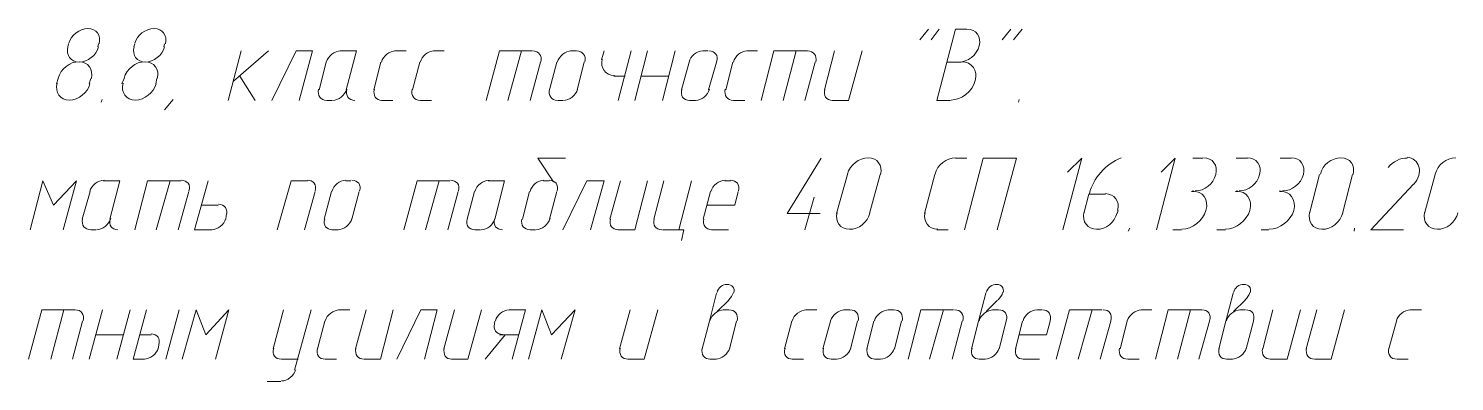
# Model space of a CAD drawing. Header units: millimetres. Extents: x -678 to 5260, y -935 to 3264.
# Drawn here: x 4034 to 4497.3, y -174.9 to -60.2 of the extents above; entities that cross this region are included whole.
import ezdxf

# ---------------------------------------------------------------- set-up
doc = ezdxf.new("R2010")
doc.units = ezdxf.units.MM
doc.header["$MEASUREMENT"] = 0
doc.layers.get('0').update_dxf_attribs({"linetype": 'CONTINUOUS'})

msp = doc.modelspace()

# ---------------------------------------------------------------- linework, layer by layer
at = {"color": 7, "linetype": 'Continuous', "lineweight": 18, "true_color": 0x000007}
for points in [[(4326.41968, -60.35653), (4323.59811, -63.84201), (4323.59811, -63.84201)], [(4329.90516, -60.35653), (4327.24956, -63.84201), (4327.24956, -63.84201)], [(4329.07528, -83.59305), (4335.21636, -60.35653), (4338.86781, -60.35653)], [(4353.14167, -60.35653), (4350.3201, -63.84201), (4350.3201, -63.84201)], [(4356.79313, -60.35653), (4353.97155, -63.84201), (4353.97155, -63.84201)], [(4046.91761, -65.16981), (4046.75163, -66.16566), (4046.75163, -66.16566)], [(4056.54416, -66.16566), (4056.71014, -65.16981), (4056.71014, -65.16981)], [(4068.49437, -65.16981), (4068.16242, -66.16566), (4068.16242, -66.16566)], [(4077.95495, -66.16566), (4078.12093, -65.16981), (4078.12093, -65.16981)], [(4103.01719, -67.49346), (4098.86781, -83.59305), (4098.86781, -83.59305)], [(4100.52757, -77.28599), (4111.97985, -67.49346), (4111.97985, -67.49346)], [(4112.9757, -83.59305), (4120.9425, -67.49346), (4126.25371, -67.49346), (4121.93835, -83.59305)], [(4135.21636, -67.49346), (4140.52757, -67.49346), (4137.20806, -80.10757)], [(4152.9757, -67.49346), (4156.62715, -67.49346), (4156.62715, -67.49346)], [(4165.58981, -67.49346), (4169.07528, -67.49346), (4169.07528, -67.49346)], [(4182.68524, -83.59305), (4187.00059, -67.49346), (4197.623, -67.49346)], [(4189.6562, -83.59305), (4194.13752, -67.49346), (4194.13752, -67.49346)], [(4210.07113, -67.49346), (4212.06284, -67.49346), (4212.06284, -67.49346)], [(4221.02549, -67.49346), (4220.19562, -70.31504), (4220.19562, -70.31504)], [(4225.50682, -83.59305), (4229.82217, -67.49346), (4229.82217, -67.49346)], [(4230.984, -83.59305), (4235.13337, -67.49346), (4235.13337, -67.49346)], [(4239.94665, -83.59305), (4244.09603, -67.49346), (4244.09603, -67.49346)], [(4253.05869, -67.49346), (4254.71844, -67.49346), (4254.71844, -67.49346)], [(4267.33254, -67.49346), (4270.81802, -67.49346), (4270.81802, -67.49346)], [(4271.97985, -83.59305), (4276.12923, -67.49346), (4287.08358, -67.49346)], [(4279.11678, -83.59305), (4283.43213, -67.49346), (4283.43213, -67.49346)], [(4292.56076, -80.10757), (4295.88026, -67.49346), (4295.88026, -67.49346)], [(4304.84292, -67.49346), (4300.36159, -83.59305), (4295.05039, -83.59305)], [(4128.41138, -80.10757), (4130.73503, -71.14491), (4130.73503, -71.14491)], [(4146.17072, -80.10757), (4148.49437, -71.14491), (4148.49437, -71.14491)], [(4158.78483, -80.10757), (4161.10848, -71.14491), (4161.10848, -71.14491)], [(4200.2786, -71.14491), (4196.9591, -83.59305), (4196.9591, -83.59305)], [(4203.26615, -80.10757), (4205.58981, -71.14491), (4205.58981, -71.14491)], [(4214.55246, -71.14491), (4212.22881, -80.10757), (4212.22881, -80.10757)], [(4246.08773, -80.10757), (4248.57736, -71.14491), (4248.57736, -71.14491)], [(4257.54001, -71.14491), (4254.88441, -80.10757), (4254.88441, -80.10757)], [(4260.52757, -80.10757), (4262.85122, -71.14491), (4262.85122, -71.14491)], [(4289.57321, -71.14491), (4286.25371, -83.59305), (4286.25371, -83.59305)], [(4337.04209, -71.14491), (4332.56076, -71.14491), (4332.56076, -71.14491)], [(4043.59811, -76.45612), (4043.10018, -78.11587), (4043.10018, -78.11587)], [(4053.72259, -78.11587), (4054.22051, -76.45612), (4054.22051, -76.45612)], [(4065.00889, -76.45612), (4064.34499, -78.11587), (4064.34499, -78.11587)], [(4075.29935, -78.11587), (4075.6313, -76.45612), (4075.6313, -76.45612)], [(4107.6645, -83.59305), (4102.68524, -75.62624), (4102.68524, -75.62624)], [(4224.17902, -75.62624), (4227.83047, -75.62624), (4227.83047, -75.62624)], [(4233.14167, -75.62624), (4241.93835, -75.62624), (4241.93835, -75.62624)], [(4057.54001, -84.09097), (4057.87196, -83.2611), (4057.87196, -83.2611)], [(4080.9425, -83.2611), (4078.12093, -86.5806), (4078.12093, -86.5806)], [(4355.6313, -84.09097), (4355.79728, -83.2611), (4355.79728, -83.2611)], [(4132.56076, -83.59305), (4130.90101, -83.59305), (4130.90101, -83.59305)], [(4148.66035, -83.59305), (4152.3118, -83.59305), (4152.3118, -83.59305)], [(4161.27445, -83.59305), (4164.92591, -83.59305), (4164.92591, -83.59305)], [(4207.58151, -83.59305), (4205.92176, -83.59305), (4205.92176, -83.59305)], [(4250.56906, -83.59305), (4248.74333, -83.59305), (4248.74333, -83.59305)], [(4263.01719, -83.59305), (4266.66864, -83.59305), (4266.66864, -83.59305)], [(4333.55661, -83.59305), (4329.07528, -83.59305), (4329.07528, -83.59305)], [(4208.41138, -102.34823), (4199.44873, -102.34823), (4204.59396, -109.98309)], [(4291.23296, -120.27355), (4280.44458, -120.27355), (4291.56491, -102.34823)], [(4335.21636, -102.34823), (4338.86781, -102.34823), (4338.86781, -102.34823)], [(4348.66035, -125.58475), (4354.9674, -102.34823), (4344.17902, -102.34823), (4338.03794, -125.58475)], [(4371.56491, -106.82956), (4376.21221, -102.34823), (4370.07113, -125.58475)], [(4401.93835, -106.82956), (4406.58566, -102.34823), (4400.44458, -125.58475)], [(4415.54831, -102.34823), (4412.22881, -102.34823), (4412.22881, -102.34823)], [(4429.98815, -102.34823), (4426.33669, -102.34823), (4426.33669, -102.34823)], [(4444.26201, -102.34823), (4440.61055, -102.34823), (4440.61055, -102.34823)], [(4034.46947, -125.58475), (4038.61885, -109.65114), (4042.10433, -117.61794), (4049.57321, -109.65114), (4045.25786, -125.58475)], [(4058.36989, -109.65114), (4063.68109, -109.65114), (4060.36159, -122.09927)], [(4068.49437, -125.58475), (4072.64375, -109.65114), (4083.43213, -109.65114)], [(4075.46533, -125.58475), (4079.94665, -109.65114), (4079.94665, -109.65114)], [(4092.39479, -109.65114), (4087.91346, -125.58475), (4093.55661, -125.58475)], [(4114.80142, -125.58475), (4119.28275, -109.65114), (4124.59396, -109.65114)], [(4137.04209, -109.65114), (4138.70184, -109.65114), (4138.70184, -109.65114)], [(4155.96325, -125.58475), (4160.2786, -109.65114), (4170.90101, -109.65114)], [(4162.9342, -125.58475), (4167.41553, -109.65114), (4167.41553, -109.65114)], [(4183.34914, -109.65114), (4188.66035, -109.65114), (4185.50682, -122.09927)], [(4201.27445, -109.65114), (4203.10018, -109.65114), (4203.10018, -109.65114)], [(4207.58151, -125.58475), (4215.38234, -109.65114), (4221.02549, -109.65114), (4216.54416, -125.58475)], [(4222.85122, -122.09927), (4226.33669, -109.65114), (4226.33669, -109.65114)], [(4235.13337, -109.65114), (4230.984, -125.58475), (4225.50682, -125.58475)], [(4237.12508, -122.09927), (4240.44458, -109.65114), (4240.44458, -109.65114)], [(4245.25786, -125.58475), (4249.40723, -109.65114), (4249.40723, -109.65114)], [(4260.19562, -109.65114), (4262.02134, -109.65114), (4262.02134, -109.65114)], [(4300.02964, -107.65944), (4296.54416, -120.27355), (4296.54416, -120.27355)], [(4307.16657, -120.27355), (4310.65205, -107.65944), (4310.65205, -107.65944)], [(4325.09188, -120.27355), (4328.41138, -107.65944), (4328.41138, -107.65944)], [(4453.39064, -107.65944), (4450.23711, -120.27355), (4450.23711, -120.27355)], [(4460.85952, -120.27355), (4464.17902, -107.65944), (4464.17902, -107.65944)], [(4480.77653, -125.58475), (4470.15412, -125.58475), (4483.93006, -110.81296)], [(4491.06698, -107.65944), (4487.58151, -120.27355), (4487.58151, -120.27355)], [(4051.39893, -122.09927), (4054.05454, -113.13662), (4054.05454, -113.13662)], [(4086.08773, -113.13662), (4082.60225, -125.58475), (4082.60225, -125.58475)], [(4123.59811, -125.58475), (4127.08358, -113.13662), (4127.08358, -113.13662)], [(4130.07113, -122.09927), (4132.39479, -113.13662), (4132.39479, -113.13662)], [(4141.35744, -113.13662), (4139.03379, -122.09927), (4139.03379, -122.09927)], [(4173.55661, -113.13662), (4170.23711, -125.58475), (4170.23711, -125.58475)], [(4176.54416, -122.09927), (4178.86781, -113.13662), (4178.86781, -113.13662)], [(4194.46947, -122.09927), (4196.79313, -113.13662), (4196.79313, -113.13662)], [(4205.58981, -113.13662), (4203.26615, -122.09927), (4203.26615, -122.09927)], [(4253.22466, -122.09927), (4255.54831, -113.13662), (4255.54831, -113.13662)], [(4264.51097, -113.13662), (4263.51512, -117.61794), (4254.55246, -117.61794)], [(4286.25371, -125.58475), (4289.24126, -114.96234), (4289.24126, -114.96234)], [(4383.84707, -113.96649), (4378.53586, -113.96649), (4376.87611, -120.27355)], [(4412.72674, -113.13662), (4411.89686, -113.13662), (4411.89686, -113.13662)], [(4427.00059, -113.13662), (4426.17072, -113.13662), (4426.17072, -113.13662)], [(4441.27445, -113.13662), (4440.44458, -113.13662), (4440.44458, -113.13662)], [(4095.54831, -117.61794), (4090.07113, -117.61794), (4090.07113, -117.61794)], [(4387.6645, -120.27355), (4387.99645, -119.27769), (4387.99645, -119.27769)], [(4098.03794, -122.09927), (4098.20391, -121.10342), (4098.20391, -121.10342)], [(4391.31595, -126.08267), (4391.81387, -125.08682), (4391.81387, -125.08682)], [(4464.67694, -126.08267), (4464.84292, -125.08682), (4464.84292, -125.08682)], [(4055.88026, -125.58475), (4054.22051, -125.58475), (4054.22051, -125.58475)], [(4134.55246, -125.58475), (4132.56076, -125.58475), (4132.56076, -125.58475)], [(4180.85952, -125.58475), (4179.03379, -125.58475), (4179.03379, -125.58475)], [(4198.61885, -125.58475), (4196.9591, -125.58475), (4196.9591, -125.58475)], [(4246.91761, -125.58475), (4239.94665, -125.58475), (4239.94665, -125.58475)], [(4246.91761, -125.58475), (4246.08773, -129.07023), (4246.08773, -129.07023)], [(4255.88026, -125.58475), (4261.35744, -125.58475), (4261.35744, -125.58475)], [(4329.07528, -125.58475), (4332.72674, -125.58475), (4332.72674, -125.58475)], [(4408.57736, -125.58475), (4405.75578, -125.58475), (4405.75578, -125.58475)], [(4422.85122, -125.58475), (4420.02964, -125.58475), (4420.02964, -125.58475)], [(4436.9591, -125.58475), (4434.46947, -125.58475), (4434.46947, -125.58475)], [(4255.21636, -155.29429), (4257.54001, -146.16566), (4257.54001, -146.16566)], [(4342.68524, -155.29429), (4345.00889, -146.16566), (4345.00889, -146.16566)], [(4423.01719, -155.29429), (4425.34084, -146.16566), (4425.34084, -146.16566)], [(4033.97155, -167.57645), (4038.2869, -151.64284), (4049.07528, -151.64284)], [(4041.27445, -167.57645), (4045.42383, -151.64284), (4045.42383, -151.64284)], [(4053.72259, -167.57645), (4058.03794, -151.64284), (4058.03794, -151.64284)], [(4062.68524, -167.57645), (4067.00059, -151.64284), (4067.00059, -151.64284)], [(4072.3118, -151.64284), (4067.99645, -167.57645), (4071.6479, -167.57645)], [(4082.9342, -151.64284), (4078.61885, -167.57645), (4078.61885, -167.57645)], [(4083.93006, -167.57645), (4088.41138, -151.64284), (4091.56491, -159.77562), (4099.03379, -151.64284), (4094.71844, -167.57645)], [(4116.79313, -151.64284), (4113.47362, -164.25695), (4113.47362, -164.25695)], [(4120.44458, -171.2279), (4125.75578, -151.64284), (4125.75578, -151.64284)], [(4134.71844, -151.64284), (4138.36989, -151.64284), (4138.36989, -151.64284)], [(4140.19562, -164.25695), (4143.68109, -151.64284), (4143.68109, -151.64284)], [(4152.47777, -151.64284), (4148.3284, -167.57645), (4143.01719, -167.57645)], [(4153.6396, -167.57645), (4161.44043, -151.64284), (4166.75163, -151.64284), (4162.60225, -167.57645)], [(4168.90931, -164.25695), (4172.39479, -151.64284), (4172.39479, -151.64284)], [(4181.19147, -151.64284), (4176.71014, -167.57645), (4171.39893, -167.57645)], [(4191.14997, -167.57645), (4195.46533, -151.64284), (4190.15412, -151.64284)], [(4196.46118, -167.57645), (4200.77653, -151.64284), (4203.93006, -159.77562), (4211.56491, -151.64284), (4207.08358, -167.57645)], [(4226.00474, -164.25695), (4229.49022, -151.64284), (4229.49022, -151.64284)], [(4238.45288, -151.64284), (4233.97155, -167.57645), (4228.66035, -167.57645)], [(4261.52342, -148.48931), (4257.70599, -152.14077), (4257.70599, -152.14077)], [(4259.69769, -151.64284), (4261.52342, -151.64284), (4261.52342, -151.64284)], [(4286.58566, -151.64284), (4290.07113, -151.64284), (4290.07113, -151.64284)], [(4298.86781, -151.64284), (4300.85952, -151.64284), (4300.85952, -151.64284)], [(4313.30765, -151.64284), (4315.13337, -151.64284), (4315.13337, -151.64284)], [(4319.78068, -167.57645), (4323.93006, -151.64284), (4334.55246, -151.64284)], [(4326.75163, -167.57645), (4331.23296, -151.64284), (4331.23296, -151.64284)], [(4348.82632, -148.48931), (4345.17487, -152.14077), (4345.17487, -152.14077)], [(4347.16657, -151.64284), (4348.9923, -151.64284), (4348.9923, -151.64284)], [(4361.6064, -151.64284), (4363.26615, -151.64284), (4363.26615, -151.64284)], [(4367.91346, -167.57645), (4372.22881, -151.64284), (4382.85122, -151.64284)], [(4375.05039, -167.57645), (4379.53172, -151.64284), (4379.53172, -151.64284)], [(4395.46533, -151.64284), (4398.9508, -151.64284), (4398.9508, -151.64284)], [(4400.11263, -167.57645), (4404.26201, -151.64284), (4415.21636, -151.64284)], [(4407.24956, -167.57645), (4411.56491, -151.64284), (4411.56491, -151.64284)], [(4429.32425, -148.48931), (4425.50682, -152.14077), (4425.50682, -152.14077)], [(4427.49852, -151.64284), (4429.32425, -151.64284), (4429.32425, -151.64284)], [(4434.9674, -164.25695), (4438.2869, -151.64284), (4438.2869, -151.64284)], [(4447.24956, -151.64284), (4442.9342, -167.57645), (4437.45703, -167.57645)], [(4449.07528, -164.25695), (4452.56076, -151.64284), (4452.56076, -151.64284)], [(4461.52342, -151.64284), (4457.20806, -167.57645), (4451.89686, -167.57645)], [(4482.9342, -151.64284), (4486.58566, -151.64284), (4486.58566, -151.64284)], [(4051.56491, -155.29429), (4048.24541, -167.57645), (4048.24541, -167.57645)], [(4127.91346, -164.25695), (4130.23711, -155.29429), (4130.23711, -155.29429)], [(4185.50682, -155.29429), (4185.34084, -156.12417), (4185.34084, -156.12417)], [(4252.89271, -164.25695), (4255.21636, -155.29429), (4255.21636, -155.29429)], [(4264.01304, -155.29429), (4261.68939, -164.25695), (4261.68939, -164.25695)], [(4279.6147, -164.25695), (4281.93835, -155.29429), (4281.93835, -155.29429)], [(4292.06284, -164.25695), (4294.55246, -155.29429), (4294.55246, -155.29429)], [(4303.34914, -155.29429), (4301.02549, -164.25695), (4301.02549, -164.25695)], [(4306.33669, -164.25695), (4308.66035, -155.29429), (4308.66035, -155.29429)], [(4317.623, -155.29429), (4315.29935, -164.25695), (4315.29935, -164.25695)], [(4337.37404, -155.29429), (4334.05454, -167.57645), (4334.05454, -167.57645)], [(4340.36159, -164.25695), (4342.68524, -155.29429), (4342.68524, -155.29429)], [(4351.6479, -155.29429), (4349.32425, -164.25695), (4349.32425, -164.25695)], [(4354.63545, -164.25695), (4356.9591, -155.29429), (4356.9591, -155.29429)], [(4365.92176, -155.29429), (4364.75993, -159.77562), (4355.79728, -159.77562)], [(4385.67279, -155.29429), (4382.18732, -167.57645), (4382.18732, -167.57645)], [(4388.66035, -164.25695), (4390.984, -155.29429), (4390.984, -155.29429)], [(4417.70599, -155.29429), (4414.22051, -167.57645), (4414.22051, -167.57645)], [(4420.69354, -164.25695), (4423.01719, -155.29429), (4423.01719, -155.29429)], [(4431.97985, -155.29429), (4429.6562, -164.25695), (4429.6562, -164.25695)], [(4475.96325, -164.25695), (4478.45288, -155.29429), (4478.45288, -155.29429)], [(4055.88026, -159.77562), (4064.84292, -159.77562), (4064.84292, -159.77562)], [(4073.80557, -159.77562), (4070.15412, -159.77562), (4070.15412, -159.77562)], [(4182.35329, -167.57645), (4188.82632, -159.77562), (4188.82632, -159.77562)], [(4187.00059, -159.77562), (4193.30765, -159.77562), (4193.30765, -159.77562)], [(4076.12923, -164.25695), (4076.2952, -163.09512), (4076.2952, -163.09512)], [(4116.2952, -167.57645), (4121.6064, -167.57645), (4121.6064, -167.57645)], [(4130.40308, -167.57645), (4134.05454, -167.57645), (4134.05454, -167.57645)], [(4257.37404, -167.57645), (4255.38234, -167.57645), (4255.38234, -167.57645)], [(4282.10433, -167.57645), (4285.75578, -167.57645), (4285.75578, -167.57645)], [(4296.37819, -167.57645), (4294.71844, -167.57645), (4294.71844, -167.57645)], [(4310.81802, -167.57645), (4308.9923, -167.57645), (4308.9923, -167.57645)], [(4344.67694, -167.57645), (4342.85122, -167.57645), (4342.85122, -167.57645)], [(4357.12508, -167.57645), (4362.43628, -167.57645), (4362.43628, -167.57645)], [(4391.14997, -167.57645), (4394.80142, -167.57645), (4394.80142, -167.57645)], [(4425.17487, -167.57645), (4423.18317, -167.57645), (4423.18317, -167.57645)], [(4478.61885, -167.57645), (4482.2703, -167.57645), (4482.2703, -167.57645)], [(4111.48192, -174.87935), (4115.96325, -174.87935), (4115.96325, -174.87935)]]:
    msp.add_lwpolyline(points, dxfattribs=at)
for points in [[(4056.87611, -65.16981), (4057.70599, -62.34823), (4056.04624, -60.19056), (4053.22466, -60.19056), (4053.22466, -60.19056), (4050.56906, -60.19056), (4047.74748, -62.34823), (4047.08358, -65.00384)], [(4078.45288, -65.16981), (4079.11678, -62.34823), (4077.45703, -60.19056), (4074.80142, -60.19056), (4074.80142, -60.19056), (4071.97985, -60.19056), (4069.15827, -62.34823), (4068.49437, -65.00384)], [(4336.21221, -71.14491), (4339.03379, -71.14491), (4342.18732, -68.82126), (4342.85122, -65.83371), (4342.85122, -65.83371), (4343.68109, -62.84616), (4341.85537, -60.35653), (4338.86781, -60.35653)], [(4046.75163, -66.16566), (4046.08773, -68.82126), (4047.74748, -71.14491), (4050.40308, -71.14491), (4050.40308, -71.14491), (4053.22466, -71.14491), (4056.04624, -68.82126), (4056.71014, -66.16566)], [(4068.3284, -66.16566), (4067.49852, -68.82126), (4069.15827, -71.14491), (4071.97985, -71.14491), (4071.97985, -71.14491), (4074.63545, -71.14491), (4077.45703, -68.82126), (4078.12093, -66.16566)], [(4054.38649, -76.45612), (4055.05039, -73.46857), (4053.39064, -70.97894), (4050.40308, -70.97894), (4050.40308, -70.97894), (4047.41553, -70.97894), (4044.42798, -73.30259), (4043.59811, -76.29014)], [(4075.79728, -76.45612), (4076.62715, -73.46857), (4074.80142, -70.97894), (4071.81387, -70.97894), (4071.81387, -70.97894), (4068.82632, -70.97894), (4065.83877, -73.30259), (4065.00889, -76.29014)], [(4333.72259, -83.42707), (4337.04209, -83.42707), (4340.69354, -80.6055), (4341.52342, -77.12002), (4341.52342, -77.12002), (4342.51927, -73.80052), (4340.52757, -70.97894), (4337.04209, -70.97894)], [(4043.26615, -77.94989), (4042.43628, -80.93745), (4044.26201, -83.42707), (4047.24956, -83.42707), (4047.24956, -83.42707), (4050.23711, -83.42707), (4053.22466, -81.10342), (4053.88856, -78.11587)], [(4064.67694, -77.94989), (4063.84707, -80.93745), (4065.67279, -83.42707), (4068.66035, -83.42707), (4068.66035, -83.42707), (4071.6479, -83.42707), (4074.63545, -81.10342), (4075.46533, -78.11587)], [(4413.05869, -112.97064), (4416.04624, -112.97064), (4419.03379, -110.64699), (4419.69769, -107.65944), (4419.69769, -107.65944), (4420.52757, -104.67189), (4418.70184, -102.18226), (4415.71429, -102.18226)], [(4427.33254, -112.97064), (4430.3201, -112.97064), (4433.30765, -110.64699), (4433.97155, -107.65944), (4433.97155, -107.65944), (4434.80142, -104.67189), (4432.9757, -102.18226), (4429.98815, -102.18226)], [(4441.44043, -112.97064), (4444.42798, -112.97064), (4447.41553, -110.64699), (4448.24541, -107.65944), (4448.24541, -107.65944), (4448.90931, -104.67189), (4447.24956, -102.18226), (4444.26201, -102.18226)], [(4484.09603, -110.81296), (4485.58981, -108.98724), (4486.25371, -106.99554), (4485.75578, -105.16981), (4485.75578, -105.16981), (4485.25786, -103.34408), (4483.76408, -102.18226), (4481.93835, -102.01628)], [(4127.08358, -112.97064), (4127.41553, -112.14077), (4127.24956, -111.14491), (4126.75163, -110.48101), (4126.75163, -110.48101), (4126.25371, -109.81711), (4125.58981, -109.48516), (4124.59396, -109.48516)], [(4408.74333, -125.41877), (4412.06284, -125.41877), (4415.71429, -122.5972), (4416.54416, -119.27769), (4416.54416, -119.27769), (4417.54001, -115.79222), (4415.54831, -112.97064), (4412.06284, -112.97064)], [(4422.85122, -125.41877), (4426.33669, -125.41877), (4429.82217, -122.5972), (4430.81802, -119.27769), (4430.81802, -119.27769), (4431.81387, -115.79222), (4429.6562, -112.97064), (4426.33669, -112.97064)], [(4437.12508, -125.41877), (4440.61055, -125.41877), (4444.09603, -122.5972), (4445.09188, -119.27769), (4445.09188, -119.27769), (4445.92176, -115.79222), (4443.93006, -112.97064), (4440.44458, -112.97064)], [(4263.18317, -145.99969), (4263.51512, -144.50591), (4262.51927, -143.34408), (4261.02549, -143.34408), (4261.02549, -143.34408), (4259.53172, -143.17811), (4258.03794, -144.50591), (4257.70599, -145.99969)], [(4350.65205, -145.99969), (4350.984, -144.50591), (4350.15412, -143.34408), (4348.66035, -143.34408), (4348.66035, -143.34408), (4347.00059, -143.17811), (4345.50682, -144.50591), (4345.17487, -145.99969)], [(4430.984, -145.99969), (4431.31595, -144.50591), (4430.48607, -143.34408), (4428.82632, -143.34408), (4428.82632, -143.34408), (4427.33254, -143.17811), (4425.83877, -144.50591), (4425.50682, -145.99969)]]:
    msp.add_open_spline(points, degree=3, knots=[0, 0, 0, 0, 0.125, 0.125, 0.125, 0.125001, 1, 1, 1, 1], dxfattribs=at)
for points in [[(4135.38234, -67.49346), (4133.39064, -67.49346), (4131.39893, -69.15321), (4130.73503, -71.14491)], [(4153.30765, -67.49346), (4151.31595, -67.49346), (4149.15827, -69.15321), (4148.66035, -71.14491)], [(4165.75578, -67.49346), (4163.76408, -67.49346), (4161.77238, -69.15321), (4161.27445, -71.14491)], [(4200.44458, -70.97894), (4200.9425, -68.98724), (4199.78068, -67.49346), (4197.78898, -67.49346)], [(4210.40308, -67.49346), (4208.41138, -67.49346), (4206.41968, -69.15321), (4205.75578, -71.14491)], [(4214.71844, -70.97894), (4215.21636, -68.98724), (4214.05454, -67.49346), (4212.06284, -67.49346)], [(4253.05869, -67.49346), (4251.06698, -67.49346), (4249.07528, -69.15321), (4248.57736, -71.14491)], [(4257.54001, -70.97894), (4258.20391, -68.98724), (4257.04209, -67.49346), (4255.05039, -67.49346)], [(4267.49852, -67.49346), (4265.50682, -67.49346), (4263.51512, -69.15321), (4263.01719, -71.14491)], [(4289.73918, -70.97894), (4290.23711, -68.98724), (4289.07528, -67.49346), (4287.08358, -67.49346)], [(4220.36159, -70.14906), (4219.69769, -72.97064), (4221.35744, -75.46027), (4224.34499, -75.46027)], [(4128.24541, -79.9416), (4127.74748, -81.9333), (4128.90931, -83.59305), (4130.90101, -83.59305)], [(4132.72674, -83.59305), (4134.71844, -83.42707), (4136.71014, -81.9333), (4137.37404, -79.9416)], [(4137.37404, -79.9416), (4136.87611, -81.9333), (4138.03794, -83.59305), (4140.02964, -83.59305)], [(4146.33669, -79.9416), (4145.83877, -81.9333), (4146.83462, -83.59305), (4148.82632, -83.59305)], [(4158.61885, -79.9416), (4158.12093, -81.9333), (4159.28275, -83.59305), (4161.27445, -83.59305)], [(4203.26615, -79.9416), (4202.76823, -81.9333), (4203.93006, -83.59305), (4205.75578, -83.59305)], [(4207.74748, -83.59305), (4209.73918, -83.42707), (4211.73089, -81.9333), (4212.39479, -79.9416)], [(4246.25371, -79.9416), (4245.58981, -81.9333), (4246.75163, -83.59305), (4248.74333, -83.59305)], [(4250.73503, -83.59305), (4252.56076, -83.42707), (4254.71844, -81.9333), (4255.21636, -79.9416)], [(4260.36159, -79.9416), (4259.86367, -81.9333), (4261.02549, -83.59305), (4263.01719, -83.59305)], [(4292.72674, -79.9416), (4292.06284, -81.9333), (4293.22466, -83.59305), (4295.21636, -83.59305)], [(4306.83462, -102.18226), (4303.84707, -102.18226), (4300.85952, -104.50591), (4300.02964, -107.49346)], [(4310.81802, -107.65944), (4311.48192, -104.67189), (4309.82217, -102.18226), (4306.83462, -102.18226)], [(4335.21636, -102.18226), (4332.22881, -102.18226), (4329.24126, -104.50591), (4328.57736, -107.49346)], [(4388.9923, -102.18226), (4383.84707, -104.33994), (4379.86367, -108.82126), (4378.70184, -113.80052)], [(4460.36159, -102.18226), (4457.37404, -102.18226), (4454.38649, -104.50591), (4453.72259, -107.49346)], [(4464.34499, -107.65944), (4465.17487, -104.67189), (4463.34914, -102.18226), (4460.36159, -102.18226)], [(4481.93835, -102.34823), (4479.78068, -102.18226), (4477.29105, -103.34408), (4475.79728, -105.33579)], [(4497.70599, -102.18226), (4494.71844, -102.18226), (4491.73089, -104.50591), (4491.06698, -107.49346)], [(4058.53586, -109.48516), (4056.54416, -109.48516), (4054.38649, -111.14491), (4053.88856, -113.13662)], [(4086.08773, -112.97064), (4086.75163, -110.97894), (4085.58981, -109.48516), (4083.59811, -109.48516)], [(4137.04209, -109.48516), (4135.05039, -109.48516), (4133.05869, -111.14491), (4132.56076, -113.13662)], [(4141.52342, -112.97064), (4142.18732, -110.97894), (4141.02549, -109.48516), (4139.03379, -109.48516)], [(4173.72259, -112.97064), (4174.22051, -110.97894), (4173.05869, -109.48516), (4171.06698, -109.48516)], [(4183.68109, -109.48516), (4181.68939, -109.48516), (4179.53172, -111.14491), (4179.03379, -113.13662)], [(4201.44043, -109.48516), (4199.44873, -109.48516), (4197.45703, -111.14491), (4196.9591, -113.13662)], [(4205.75578, -112.97064), (4206.25371, -110.97894), (4205.09188, -109.48516), (4203.10018, -109.48516)], [(4260.36159, -109.48516), (4258.36989, -109.48516), (4256.21221, -111.14491), (4255.71429, -113.13662)], [(4264.67694, -112.97064), (4265.17487, -110.97894), (4264.01304, -109.48516), (4262.02134, -109.48516)], [(4387.83047, -119.27769), (4388.66035, -116.29014), (4386.83462, -113.96649), (4383.84707, -113.80052)], [(4098.20391, -120.93745), (4098.86781, -118.94574), (4097.70599, -117.28599), (4095.71429, -117.28599)], [(4296.71014, -119.9416), (4295.88026, -122.92915), (4297.70599, -125.41877), (4300.69354, -125.41877)], [(4300.69354, -125.41877), (4303.68109, -125.58475), (4306.66864, -123.09512), (4307.33254, -120.10757)], [(4325.25786, -119.9416), (4324.59396, -122.92915), (4326.41968, -125.41877), (4329.40723, -125.41877)], [(4376.87611, -119.9416), (4376.21221, -122.92915), (4378.03794, -125.41877), (4381.02549, -125.41877)], [(4381.02549, -125.41877), (4384.01304, -125.58475), (4387.00059, -123.09512), (4387.6645, -120.10757)], [(4450.23711, -119.9416), (4449.57321, -122.92915), (4451.23296, -125.41877), (4454.22051, -125.41877)], [(4454.22051, -125.41877), (4457.20806, -125.58475), (4460.19562, -123.09512), (4461.02549, -120.10757)], [(4487.58151, -119.9416), (4486.91761, -122.92915), (4488.74333, -125.41877), (4491.73089, -125.41877)], [(4491.73089, -125.41877), (4494.55246, -125.58475), (4497.70599, -123.09512), (4498.36989, -120.10757)], [(4051.56491, -122.09927), (4051.06698, -124.09097), (4052.22881, -125.58475), (4054.22051, -125.58475)], [(4056.04624, -125.58475), (4058.03794, -125.58475), (4060.02964, -123.925), (4060.69354, -121.9333)], [(4060.52757, -122.09927), (4059.86367, -124.09097), (4061.02549, -125.58475), (4063.01719, -125.58475)], [(4093.39064, -125.58475), (4095.38234, -125.58475), (4097.54001, -123.925), (4098.03794, -121.9333)], [(4130.23711, -122.09927), (4129.57321, -124.09097), (4130.73503, -125.58475), (4132.72674, -125.58475)], [(4134.38649, -125.58475), (4136.37819, -125.58475), (4138.53586, -123.925), (4139.03379, -121.9333)], [(4176.54416, -122.09927), (4175.88026, -124.09097), (4177.04209, -125.58475), (4179.03379, -125.58475)], [(4181.02549, -125.58475), (4183.01719, -125.58475), (4185.00889, -123.925), (4185.50682, -121.9333)], [(4185.34084, -122.09927), (4184.84292, -124.09097), (4186.00474, -125.58475), (4187.99645, -125.58475)], [(4194.3035, -122.09927), (4193.80557, -124.09097), (4194.9674, -125.58475), (4196.9591, -125.58475)], [(4198.78483, -125.58475), (4200.77653, -125.58475), (4202.76823, -123.925), (4203.43213, -121.9333)], [(4223.01719, -122.09927), (4222.51927, -124.09097), (4223.68109, -125.58475), (4225.50682, -125.58475)], [(4237.29105, -122.09927), (4236.62715, -124.09097), (4237.78898, -125.58475), (4239.78068, -125.58475)], [(4253.39064, -122.09927), (4252.89271, -124.09097), (4254.05454, -125.58475), (4256.04624, -125.58475)], [(4261.52342, -148.32334), (4262.18732, -147.65944), (4262.68524, -146.82956), (4263.01719, -145.99969)], [(4348.9923, -148.32334), (4349.6562, -147.65944), (4350.3201, -146.82956), (4350.48607, -145.99969)], [(4429.32425, -148.32334), (4429.98815, -147.65944), (4430.48607, -146.82956), (4430.81802, -145.99969)], [(4051.73089, -155.12832), (4052.22881, -153.13662), (4051.06698, -151.47686), (4049.07528, -151.64284)], [(4135.05039, -151.64284), (4133.05869, -151.64284), (4130.90101, -153.30259), (4130.40308, -155.12832)], [(4190.15412, -151.64284), (4188.16242, -151.64284), (4186.17072, -153.30259), (4185.67279, -155.12832)], [(4259.86367, -151.64284), (4257.87196, -151.64284), (4255.88026, -153.30259), (4255.38234, -155.12832)], [(4264.17902, -155.12832), (4264.67694, -153.13662), (4263.51512, -151.47686), (4261.52342, -151.64284)], [(4286.75163, -151.64284), (4284.75993, -151.64284), (4282.60225, -153.30259), (4282.10433, -155.12832)], [(4299.19976, -151.64284), (4297.20806, -151.64284), (4295.21636, -153.30259), (4294.55246, -155.12832)], [(4303.51512, -155.12832), (4304.01304, -153.13662), (4302.85122, -151.47686), (4300.85952, -151.64284)], [(4313.47362, -151.64284), (4311.48192, -151.64284), (4309.32425, -153.30259), (4308.82632, -155.12832)], [(4317.78898, -155.12832), (4318.2869, -153.13662), (4317.12508, -151.47686), (4315.13337, -151.64284)], [(4337.54001, -155.12832), (4338.03794, -153.13662), (4336.87611, -151.47686), (4334.88441, -151.64284)], [(4347.49852, -151.64284), (4345.50682, -151.64284), (4343.34914, -153.30259), (4342.85122, -155.12832)], [(4351.6479, -155.12832), (4352.3118, -153.13662), (4351.14997, -151.47686), (4349.15827, -151.64284)], [(4361.6064, -151.64284), (4359.6147, -151.64284), (4357.623, -153.30259), (4357.12508, -155.12832)], [(4365.92176, -155.12832), (4366.41968, -153.13662), (4365.25786, -151.47686), (4363.43213, -151.64284)], [(4385.67279, -155.12832), (4386.17072, -153.13662), (4385.17487, -151.47686), (4383.18317, -151.64284)], [(4395.6313, -151.64284), (4393.6396, -151.64284), (4391.6479, -153.30259), (4390.984, -155.12832)], [(4417.70599, -155.12832), (4418.36989, -153.13662), (4417.20806, -151.47686), (4415.21636, -151.64284)], [(4427.6645, -151.64284), (4425.83877, -151.64284), (4423.68109, -153.30259), (4423.18317, -155.12832)], [(4431.97985, -155.12832), (4432.64375, -153.13662), (4431.48192, -151.47686), (4429.49022, -151.64284)], [(4482.9342, -151.64284), (4480.9425, -151.64284), (4478.9508, -153.30259), (4478.45288, -155.12832)], [(4185.34084, -156.12417), (4184.84292, -157.94989), (4186.00474, -159.60964), (4187.99645, -159.60964)], [(4076.2952, -162.92915), (4076.9591, -160.93745), (4075.79728, -159.44367), (4073.80557, -159.44367)], [(4071.48192, -167.57645), (4073.47362, -167.57645), (4075.6313, -165.9167), (4076.12923, -164.09097)], [(4113.6396, -164.09097), (4112.9757, -166.08267), (4114.13752, -167.74242), (4116.12923, -167.57645)], [(4127.91346, -164.09097), (4127.24956, -166.08267), (4128.41138, -167.74242), (4130.40308, -167.57645)], [(4140.36159, -164.09097), (4139.86367, -166.08267), (4141.02549, -167.74242), (4143.01719, -167.57645)], [(4169.07528, -164.09097), (4168.57736, -166.08267), (4169.57321, -167.74242), (4171.56491, -167.57645)], [(4226.17072, -164.09097), (4225.67279, -166.08267), (4226.83462, -167.74242), (4228.82632, -167.57645)], [(4252.89271, -164.09097), (4252.39479, -166.08267), (4253.55661, -167.74242), (4255.54831, -167.57645)], [(4257.20806, -167.57645), (4259.19976, -167.57645), (4261.19147, -165.9167), (4261.85537, -164.09097)], [(4279.78068, -164.09097), (4279.11678, -166.08267), (4280.2786, -167.74242), (4282.2703, -167.57645)], [(4292.22881, -164.09097), (4291.73089, -166.08267), (4292.89271, -167.74242), (4294.88441, -167.57645)], [(4296.54416, -167.57645), (4298.53586, -167.57645), (4300.52757, -165.9167), (4301.19147, -164.09097)], [(4306.50267, -164.09097), (4306.00474, -166.08267), (4307.16657, -167.74242), (4309.15827, -167.57645)], [(4310.81802, -167.57645), (4312.80972, -167.57645), (4314.80142, -165.9167), (4315.29935, -164.09097)], [(4340.52757, -164.09097), (4339.86367, -166.08267), (4341.02549, -167.74242), (4343.01719, -167.57645)], [(4344.84292, -167.57645), (4346.66864, -167.57645), (4348.82632, -165.9167), (4349.32425, -164.09097)], [(4354.80142, -164.09097), (4354.13752, -166.08267), (4355.29935, -167.74242), (4357.29105, -167.57645)], [(4388.49437, -164.09097), (4387.99645, -166.08267), (4389.15827, -167.74242), (4391.14997, -167.57645)], [(4420.85952, -164.09097), (4420.19562, -166.08267), (4421.35744, -167.74242), (4423.34914, -167.57645)], [(4425.00889, -167.57645), (4427.00059, -167.57645), (4429.15827, -165.9167), (4429.6562, -164.09097)], [(4434.9674, -164.09097), (4434.46947, -166.08267), (4435.6313, -167.74242), (4437.623, -167.57645)], [(4449.24126, -164.09097), (4448.74333, -166.08267), (4449.90516, -167.74242), (4451.89686, -167.57645)], [(4475.96325, -164.09097), (4475.46533, -166.08267), (4476.62715, -167.74242), (4478.61885, -167.57645)], [(4116.12923, -174.71338), (4118.12093, -174.71338), (4120.2786, -173.05363), (4120.77653, -171.06193)]]:
    msp.add_open_spline(points, degree=3, dxfattribs=at)

doc.saveas('drawing.dxf')
